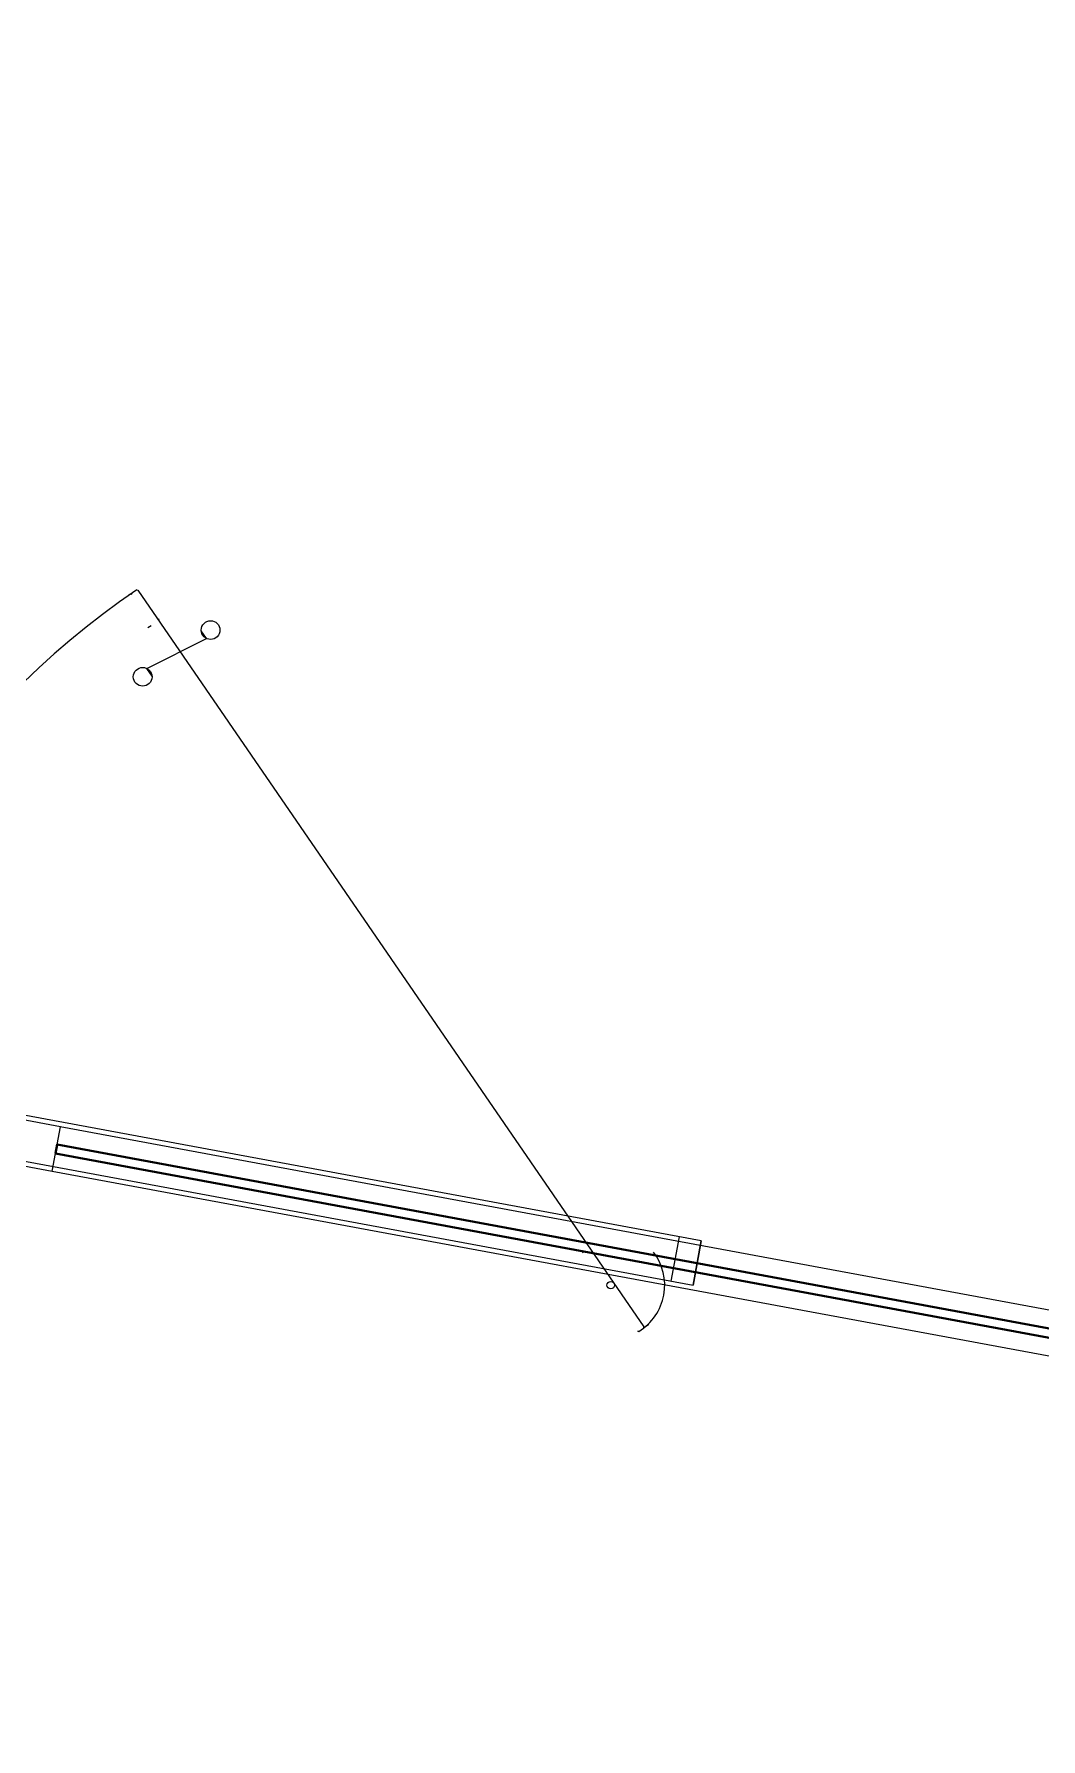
# Model space of a CAD drawing. Extents: x -14.2 to 52.3, y 3.7 to 90.9.
# Drawn here: x 23.31 to 24.428, y 27.59 to 29.485 of the extents above; entities that cross this region are included whole.
import ezdxf

# ---------------------------------------------------------------- set-up
doc = ezdxf.new("R2010")
doc.units = 0
doc.linetypes.add('limpo_PINI-PSG-PE-0102-LAZ-R00$0$HIDDEN', pattern=[0.375, 0.25, -0.125])
for name, color, linetype, lineweight in [('limpo_PINI-PSG-PE-0102-LAZ-R00$0$A-GLAZ-CURT', 52, 'Continuous', 5), ('limpo_PINI-PSG-PE-0102-LAZ-R00$0$A-GLAZ-CWMG', 1, 'Continuous', 5), ('limpo_PINI-PSG-PE-0102-LAZ-R00$0$A-WALL', 1, 'Continuous', 5), ('limpo_PINI-PSG-PE-0102-LAZ-R00$0$LAYOUT_AMB_LAZ_dwg', 8, 'Continuous', 5)]:
    doc.layers.add(name, color=color, linetype=linetype, lineweight=lineweight)
for name, color, linetype in [('limpo_PINI-PSG-PE-0102-LAZ-R00$0$PA_PROJ_S_AUX', 212, 'limpo_PINI-PSG-PE-0102-LAZ-R00$0$HIDDEN'), ('limpo_PINI-PSG-PE-0102-LAZ-R00$0$XR_ARQT', 7, 'Continuous'), ('XR_ARQT', 7, 'Continuous')]:
    doc.layers.add(name, color=color, linetype=linetype)

# ---------------------------------------------------------------- blocks, each defined once
blk = doc.blocks.new('limpo_PINI-PSG-PE-0102-LAZ-R00$0$Parede básica _ DAA_VID - CINZA 2 - ___-2873737-5PPE_008_LAZER__P_A_0_09_')
at = {"layer": 'limpo_PINI-PSG-PE-0102-LAZ-R00$0$A-WALL'}
for p, q in [((16528.8, 3850.9), (14936.5, 4146.4)), ((14927.4, 4097.3), (16519.7, 3801.8))]:
    blk.add_line(p, q, dxfattribs=at)
blk = doc.blocks.new('limpo_PINI-PSG-PE-0102-LAZ-R00$0$Montante retangular - 50 x 50-2873747-5PPE_008_LAZER__P_A_0_09_')
at = {"layer": 'limpo_PINI-PSG-PE-0102-LAZ-R00$0$A-GLAZ-CWMG', "lineweight": 15}
for p, q in [((-25, 25), (25, 25)), ((-25, -25), (-25, 25)), ((25, 25), (25, -25)), ((25, -25), (-25, -25))]:
    blk.add_line(p, q, dxfattribs=at)
blk = doc.blocks.new('limpo_PINI-PSG-PE-0102-LAZ-R00$0$LAYOUT_AMB_LAZ_dwg-2867451-5PPE_008_LAZER__P_A_0_09_')
at = {"color": 9, "lineweight": 5}
for p, q in [((31948.9, 23082.5), (31945.4, 23080.2)), ((31950.7, 23082.8), (31950.9, 23083.9)), ((31969, 23045.8), (31972.4, 23048.2)), ((31981.6, 23055.5), (31980.2, 23054.5)), ((32559.1, 22368.8), (32550, 22319.6)), ((32452.8, 22351.9), (32451.4, 22350.9)), ((32525.3, 22271.3), (32521.9, 22268.9))]:
    blk.add_line(p, q, dxfattribs=at)
at = {"color": 9, "lineweight": 5, "flags": 128}
for points in [[(31956.4, 23087.7), (31957.6, 23087.5), (32520.1, 22268.7), (32519.9, 22267.5), (32520.1, 22268.7)], [(31973.5, 22992), (31967.6, 23000.6), (32034.1, 23033.7), (32028.2, 23042.3)], [(32583.7, 22364.2), (31551.3, 22555.8), (31542.2, 22506.6), (32574.6, 22315), (32583.7, 22364.2), (32574.6, 22315)]]:
    blk.add_lwpolyline(points, dxfattribs=at)
blk.add_lwpolyline([(32513.2, 22263.9), (32514.4, 22263.7)], close=True, dxfattribs=at)
at = {"color": 9, "lineweight": 5}
for centre, radius in [((32038.6, 23043.1), 10.4), ((31963.1, 22991.2), 10.4), ((32483.1, 22315.1), 4.17)]:
    blk.add_circle(centre, radius, dxfattribs=at)
for radius, start, end in [(935.1, 124.2765, 169.4869), (60.1, 301.3071, 37.6667)]:
    blk.add_arc((32483.1, 22315.1), radius, start, end, dxfattribs=at)
blk = doc.blocks.new('limpo_PINI-PSG-PE-0102-LAZ-R00$0$A$C745163c0')
at = {"layer": 'limpo_PINI-PSG-PE-0102-LAZ-R00$0$A-WALL', "color": 170, "lineweight": 40}
for p, q in [((9252.9, 6641.8), (9251.1, 6631.9)), ((9251.1, 6631.9), (10843.3, 6336.4)), ((10845.2, 6346.3), (9252.9, 6641.8))]:
    blk.add_line(p, q, dxfattribs=at)
at = {"layer": 'limpo_PINI-PSG-PE-0102-LAZ-R00$0$A-GLAZ-CURT'}
blk.add_blockref('limpo_PINI-PSG-PE-0102-LAZ-R00$0$Parede básica _ DAA_VID - CINZA 2 - ___-2873737-5PPE_008_LAZER__P_A_0_09_', (-5680, 2515), dxfattribs=at)
at = {"layer": 'limpo_PINI-PSG-PE-0102-LAZ-R00$0$A-GLAZ-CWMG', "extrusion": (0, 0, -1), "rotation": 10.51338581821315}
blk.add_blockref('limpo_PINI-PSG-PE-0102-LAZ-R00$0$Montante retangular - 50 x 50-2873747-5PPE_008_LAZER__P_A_0_09_', (-9227.4, 6641.4), dxfattribs=at)
at = {"layer": 'limpo_PINI-PSG-PE-0102-LAZ-R00$0$LAYOUT_AMB_LAZ_dwg', "color": 9}
blk.add_blockref('limpo_PINI-PSG-PE-0102-LAZ-R00$0$LAYOUT_AMB_LAZ_dwg-2867451-5PPE_008_LAZER__P_A_0_09_', (-22615.1, -15829.6), dxfattribs=at)
blk = doc.blocks.new('limpo_PINI-PSG-PE-0102-LAZ-R00')
at = {"layer": 'limpo_PINI-PSG-PE-0102-LAZ-R00$0$XR_ARQT', "xscale": 0.001000000000038553, "yscale": 0.001000000000038553, "zscale": 0.001000000000038553}
blk.add_blockref('limpo_PINI-PSG-PE-0102-LAZ-R00$0$A$C745163c0', (14.124, 21.592), dxfattribs=at)
at = {"layer": 'limpo_PINI-PSG-PE-0102-LAZ-R00$0$PA_PROJ_S_AUX'}
blk.add_lwpolyline([(13.4339, 14.5672, 0.05, 0.05, 0), (21.6408, 14.562, 0.05, 0.05, -0.549162), (23.414, 11.7696, 0.05, 0.05, 0), (21.8955, 8.5327, 0.05, 0.05, 0.549369), (22.9095, 6.937, 0.05, 0.05, 0), (40.1376, 6.937, 0.05, 0.05, 0.372795), (41.6816, 8.274, 0.05, 0.05, 0), (43.4609, 19.7869, 0.05, 0.05, 0), (45.7356, 25.1364, 0.05, 0.05, 0.034181), (46.3603, 27.2114, 0.05, 0.05, 0.368315), (45.1626, 29.4847, 0.05, 0.05, 0.076494), (21.8264, 33.4515, 0.05, 0.05, 0.105248), (19.4187, 32.939, 0.05, 0.05, 0), (10.8328, 28.7025, 0.05, 0.05, 0.246748), (10.329, 27.7438, 0.05, 0.05, 0), (10.329, 27.565, 0, 0, 0)], format="xyseb", dxfattribs=at)

msp = doc.modelspace()

# ---------------------------------------------------------------- block references
at = {"layer": 'XR_ARQT'}
msp.add_blockref('limpo_PINI-PSG-PE-0102-LAZ-R00', (-0.0418, 0.017), dxfattribs=at)

doc.saveas('drawing.dxf')
